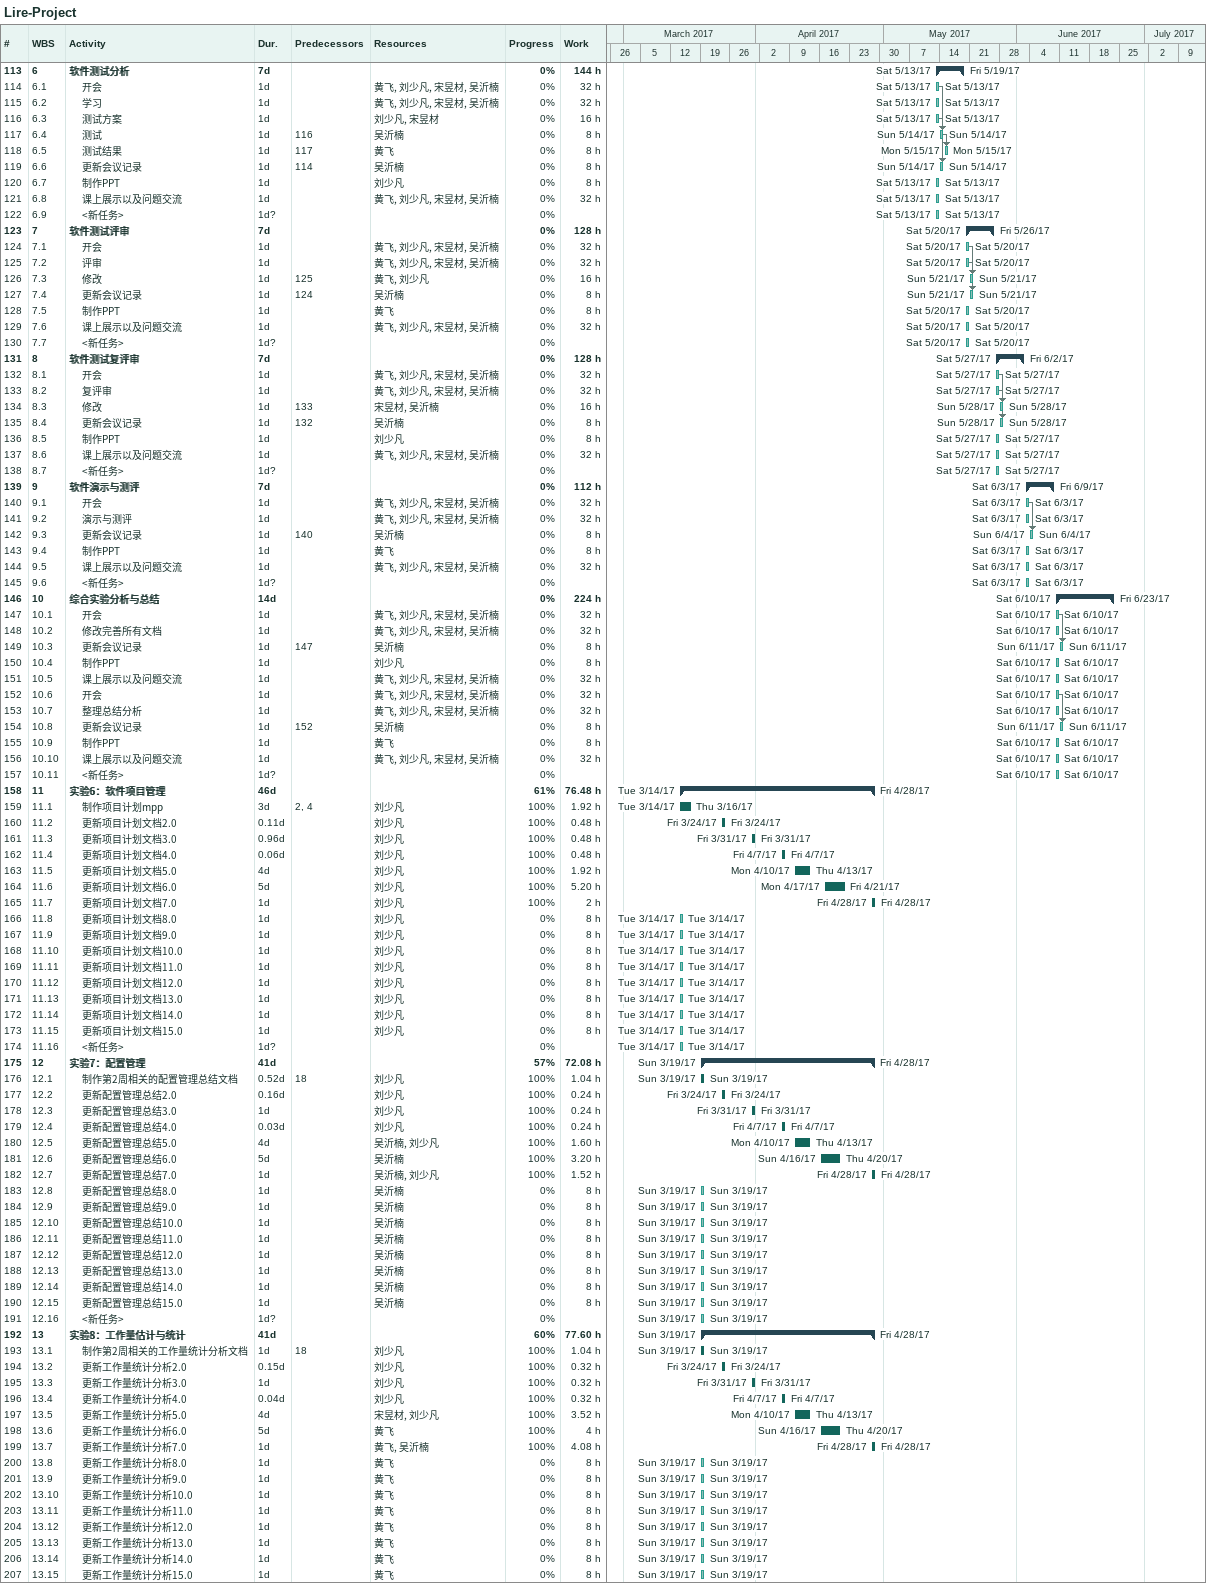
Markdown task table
Lire-Project

| ID | WBS | Task | Duration | Start | Finish | Predecessors | Resources | % complete | Work (h) |
|---|---|---|---|---|---|---|---|---|---|
| 113 | 6 | **软件测试分析** | 7d | 2017-05-13 | 2017-05-19 |  |  | 0 | 144 |
| 114 | 6.1 | 开会 | 1d | 2017-05-13 | 2017-05-13 |  | 黄飞, 刘少凡, 宋昱材, 吴沂楠 | 0 | 32 |
| 115 | 6.2 | 学习 | 1d | 2017-05-13 | 2017-05-13 |  | 黄飞, 刘少凡, 宋昱材, 吴沂楠 | 0 | 32 |
| 116 | 6.3 | 测试方案 | 1d | 2017-05-13 | 2017-05-13 |  | 刘少凡, 宋昱材 | 0 | 16 |
| 117 | 6.4 | 测试 | 1d | 2017-05-14 | 2017-05-14 | 116 | 吴沂楠 | 0 | 8 |
| 118 | 6.5 | 测试结果 | 1d | 2017-05-15 | 2017-05-15 | 117 | 黄飞 | 0 | 8 |
| 119 | 6.6 | 更新会议记录 | 1d | 2017-05-14 | 2017-05-14 | 114 | 吴沂楠 | 0 | 8 |
| 120 | 6.7 | 制作PPT | 1d | 2017-05-13 | 2017-05-13 |  | 刘少凡 | 0 | 8 |
| 121 | 6.8 | 课上展示以及问题交流 | 1d | 2017-05-13 | 2017-05-13 |  | 黄飞, 刘少凡, 宋昱材, 吴沂楠 | 0 | 32 |
| 122 | 6.9 | <新任务> | 1d? | 2017-05-13 | 2017-05-13 |  |  | 0 |  |
| 123 | 7 | **软件测试评审** | 7d | 2017-05-20 | 2017-05-26 |  |  | 0 | 128 |
| 124 | 7.1 | 开会 | 1d | 2017-05-20 | 2017-05-20 |  | 黄飞, 刘少凡, 宋昱材, 吴沂楠 | 0 | 32 |
| 125 | 7.2 | 评审 | 1d | 2017-05-20 | 2017-05-20 |  | 黄飞, 刘少凡, 宋昱材, 吴沂楠 | 0 | 32 |
| 126 | 7.3 | 修改 | 1d | 2017-05-21 | 2017-05-21 | 125 | 黄飞, 刘少凡 | 0 | 16 |
| 127 | 7.4 | 更新会议记录 | 1d | 2017-05-21 | 2017-05-21 | 124 | 吴沂楠 | 0 | 8 |
| 128 | 7.5 | 制作PPT | 1d | 2017-05-20 | 2017-05-20 |  | 黄飞 | 0 | 8 |
| 129 | 7.6 | 课上展示以及问题交流 | 1d | 2017-05-20 | 2017-05-20 |  | 黄飞, 刘少凡, 宋昱材, 吴沂楠 | 0 | 32 |
| 130 | 7.7 | <新任务> | 1d? | 2017-05-20 | 2017-05-20 |  |  | 0 |  |
| 131 | 8 | **软件测试复评审** | 7d | 2017-05-27 | 2017-06-02 |  |  | 0 | 128 |
| 132 | 8.1 | 开会 | 1d | 2017-05-27 | 2017-05-27 |  | 黄飞, 刘少凡, 宋昱材, 吴沂楠 | 0 | 32 |
| 133 | 8.2 | 复评审 | 1d | 2017-05-27 | 2017-05-27 |  | 黄飞, 刘少凡, 宋昱材, 吴沂楠 | 0 | 32 |
| 134 | 8.3 | 修改 | 1d | 2017-05-28 | 2017-05-28 | 133 | 宋昱材, 吴沂楠 | 0 | 16 |
| 135 | 8.4 | 更新会议记录 | 1d | 2017-05-28 | 2017-05-28 | 132 | 吴沂楠 | 0 | 8 |
| 136 | 8.5 | 制作PPT | 1d | 2017-05-27 | 2017-05-27 |  | 刘少凡 | 0 | 8 |
| 137 | 8.6 | 课上展示以及问题交流 | 1d | 2017-05-27 | 2017-05-27 |  | 黄飞, 刘少凡, 宋昱材, 吴沂楠 | 0 | 32 |
| 138 | 8.7 | <新任务> | 1d? | 2017-05-27 | 2017-05-27 |  |  | 0 |  |
| 139 | 9 | **软件演示与测评** | 7d | 2017-06-03 | 2017-06-09 |  |  | 0 | 112 |
| 140 | 9.1 | 开会 | 1d | 2017-06-03 | 2017-06-03 |  | 黄飞, 刘少凡, 宋昱材, 吴沂楠 | 0 | 32 |
| 141 | 9.2 | 演示与测评 | 1d | 2017-06-03 | 2017-06-03 |  | 黄飞, 刘少凡, 宋昱材, 吴沂楠 | 0 | 32 |
| 142 | 9.3 | 更新会议记录 | 1d | 2017-06-04 | 2017-06-04 | 140 | 吴沂楠 | 0 | 8 |
| 143 | 9.4 | 制作PPT | 1d | 2017-06-03 | 2017-06-03 |  | 黄飞 | 0 | 8 |
| 144 | 9.5 | 课上展示以及问题交流 | 1d | 2017-06-03 | 2017-06-03 |  | 黄飞, 刘少凡, 宋昱材, 吴沂楠 | 0 | 32 |
| 145 | 9.6 | <新任务> | 1d? | 2017-06-03 | 2017-06-03 |  |  | 0 |  |
| 146 | 10 | **综合实验分析与总结** | 14d | 2017-06-10 | 2017-06-23 |  |  | 0 | 224 |
| 147 | 10.1 | 开会 | 1d | 2017-06-10 | 2017-06-10 |  | 黄飞, 刘少凡, 宋昱材, 吴沂楠 | 0 | 32 |
| 148 | 10.2 | 修改完善所有文档 | 1d | 2017-06-10 | 2017-06-10 |  | 黄飞, 刘少凡, 宋昱材, 吴沂楠 | 0 | 32 |
| 149 | 10.3 | 更新会议记录 | 1d | 2017-06-11 | 2017-06-11 | 147 | 吴沂楠 | 0 | 8 |
| 150 | 10.4 | 制作PPT | 1d | 2017-06-10 | 2017-06-10 |  | 刘少凡 | 0 | 8 |
| 151 | 10.5 | 课上展示以及问题交流 | 1d | 2017-06-10 | 2017-06-10 |  | 黄飞, 刘少凡, 宋昱材, 吴沂楠 | 0 | 32 |
| 152 | 10.6 | 开会 | 1d | 2017-06-10 | 2017-06-10 |  | 黄飞, 刘少凡, 宋昱材, 吴沂楠 | 0 | 32 |
| 153 | 10.7 | 整理总结分析 | 1d | 2017-06-10 | 2017-06-10 |  | 黄飞, 刘少凡, 宋昱材, 吴沂楠 | 0 | 32 |
| 154 | 10.8 | 更新会议记录 | 1d | 2017-06-11 | 2017-06-11 | 152 | 吴沂楠 | 0 | 8 |
| 155 | 10.9 | 制作PPT | 1d | 2017-06-10 | 2017-06-10 |  | 黄飞 | 0 | 8 |
| 156 | 10.10 | 课上展示以及问题交流 | 1d | 2017-06-10 | 2017-06-10 |  | 黄飞, 刘少凡, 宋昱材, 吴沂楠 | 0 | 32 |
| 157 | 10.11 | <新任务> | 1d? | 2017-06-10 | 2017-06-10 |  |  | 0 |  |
| 158 | 11 | **实验6：软件项目管理** | 46d | 2017-03-14 | 2017-04-28 |  |  | 61 | 76.48 |
| 159 | 11.1 | 制作项目计划mpp | 3d | 2017-03-14 | 2017-03-16 | 2, 4 | 刘少凡 | 100 | 1.92 |
| 160 | 11.2 | 更新项目计划文档2.0 | 0.11d | 2017-03-24 | 2017-03-24 |  | 刘少凡 | 100 | 0.48 |
| 161 | 11.3 | 更新项目计划文档3.0 | 0.96d | 2017-03-31 | 2017-03-31 |  | 刘少凡 | 100 | 0.48 |
| 162 | 11.4 | 更新项目计划文档4.0 | 0.06d | 2017-04-07 | 2017-04-07 |  | 刘少凡 | 100 | 0.48 |
| 163 | 11.5 | 更新项目计划文档5.0 | 4d | 2017-04-10 | 2017-04-13 |  | 刘少凡 | 100 | 1.92 |
| 164 | 11.6 | 更新项目计划文档6.0 | 5d | 2017-04-17 | 2017-04-21 |  | 刘少凡 | 100 | 5.20 |
| 165 | 11.7 | 更新项目计划文档7.0 | 1d | 2017-04-28 | 2017-04-28 |  | 刘少凡 | 100 | 2 |
| 166 | 11.8 | 更新项目计划文档8.0 | 1d | 2017-03-14 | 2017-03-14 |  | 刘少凡 | 0 | 8 |
| 167 | 11.9 | 更新项目计划文档9.0 | 1d | 2017-03-14 | 2017-03-14 |  | 刘少凡 | 0 | 8 |
| 168 | 11.10 | 更新项目计划文档10.0 | 1d | 2017-03-14 | 2017-03-14 |  | 刘少凡 | 0 | 8 |
| 169 | 11.11 | 更新项目计划文档11.0 | 1d | 2017-03-14 | 2017-03-14 |  | 刘少凡 | 0 | 8 |
| 170 | 11.12 | 更新项目计划文档12.0 | 1d | 2017-03-14 | 2017-03-14 |  | 刘少凡 | 0 | 8 |
| 171 | 11.13 | 更新项目计划文档13.0 | 1d | 2017-03-14 | 2017-03-14 |  | 刘少凡 | 0 | 8 |
| 172 | 11.14 | 更新项目计划文档14.0 | 1d | 2017-03-14 | 2017-03-14 |  | 刘少凡 | 0 | 8 |
| 173 | 11.15 | 更新项目计划文档15.0 | 1d | 2017-03-14 | 2017-03-14 |  | 刘少凡 | 0 | 8 |
| 174 | 11.16 | <新任务> | 1d? | 2017-03-14 | 2017-03-14 |  |  | 0 |  |
| 175 | 12 | **实验7：配置管理** | 41d | 2017-03-19 | 2017-04-28 |  |  | 57 | 72.08 |
| 176 | 12.1 | 制作第2周相关的配置管理总结文档 | 0.52d | 2017-03-19 | 2017-03-19 | 18 | 刘少凡 | 100 | 1.04 |
| 177 | 12.2 | 更新配置管理总结2.0 | 0.16d | 2017-03-24 | 2017-03-24 |  | 刘少凡 | 100 | 0.24 |
| 178 | 12.3 | 更新配置管理总结3.0 | 1d | 2017-03-31 | 2017-03-31 |  | 刘少凡 | 100 | 0.24 |
| 179 | 12.4 | 更新配置管理总结4.0 | 0.03d | 2017-04-07 | 2017-04-07 |  | 刘少凡 | 100 | 0.24 |
| 180 | 12.5 | 更新配置管理总结5.0 | 4d | 2017-04-10 | 2017-04-13 |  | 吴沂楠, 刘少凡 | 100 | 1.60 |
| 181 | 12.6 | 更新配置管理总结6.0 | 5d | 2017-04-16 | 2017-04-20 |  | 吴沂楠 | 100 | 3.20 |
| 182 | 12.7 | 更新配置管理总结7.0 | 1d | 2017-04-28 | 2017-04-28 |  | 吴沂楠, 刘少凡 | 100 | 1.52 |
| 183 | 12.8 | 更新配置管理总结8.0 | 1d | 2017-03-19 | 2017-03-19 |  | 吴沂楠 | 0 | 8 |
| 184 | 12.9 | 更新配置管理总结9.0 | 1d | 2017-03-19 | 2017-03-19 |  | 吴沂楠 | 0 | 8 |
| 185 | 12.10 | 更新配置管理总结10.0 | 1d | 2017-03-19 | 2017-03-19 |  | 吴沂楠 | 0 | 8 |
| 186 | 12.11 | 更新配置管理总结11.0 | 1d | 2017-03-19 | 2017-03-19 |  | 吴沂楠 | 0 | 8 |
| 187 | 12.12 | 更新配置管理总结12.0 | 1d | 2017-03-19 | 2017-03-19 |  | 吴沂楠 | 0 | 8 |
| 188 | 12.13 | 更新配置管理总结13.0 | 1d | 2017-03-19 | 2017-03-19 |  | 吴沂楠 | 0 | 8 |
| 189 | 12.14 | 更新配置管理总结14.0 | 1d | 2017-03-19 | 2017-03-19 |  | 吴沂楠 | 0 | 8 |
| 190 | 12.15 | 更新配置管理总结15.0 | 1d | 2017-03-19 | 2017-03-19 |  | 吴沂楠 | 0 | 8 |
| 191 | 12.16 | <新任务> | 1d? | 2017-03-19 | 2017-03-19 |  |  | 0 |  |
| 192 | 13 | **实验8：工作量估计与统计** | 41d | 2017-03-19 | 2017-04-28 |  |  | 60 | 77.60 |
| 193 | 13.1 | 制作第2周相关的工作量统计分析文档 | 1d | 2017-03-19 | 2017-03-19 | 18 | 刘少凡 | 100 | 1.04 |
| 194 | 13.2 | 更新工作量统计分析2.0 | 0.15d | 2017-03-24 | 2017-03-24 |  | 刘少凡 | 100 | 0.32 |
| 195 | 13.3 | 更新工作量统计分析3.0 | 1d | 2017-03-31 | 2017-03-31 |  | 刘少凡 | 100 | 0.32 |
| 196 | 13.4 | 更新工作量统计分析4.0 | 0.04d | 2017-04-07 | 2017-04-07 |  | 刘少凡 | 100 | 0.32 |
| 197 | 13.5 | 更新工作量统计分析5.0 | 4d | 2017-04-10 | 2017-04-13 |  | 宋昱材, 刘少凡 | 100 | 3.52 |
| 198 | 13.6 | 更新工作量统计分析6.0 | 5d | 2017-04-16 | 2017-04-20 |  | 黄飞 | 100 | 4 |
| 199 | 13.7 | 更新工作量统计分析7.0 | 1d | 2017-04-28 | 2017-04-28 |  | 黄飞, 吴沂楠 | 100 | 4.08 |
| 200 | 13.8 | 更新工作量统计分析8.0 | 1d | 2017-03-19 | 2017-03-19 |  | 黄飞 | 0 | 8 |
| 201 | 13.9 | 更新工作量统计分析9.0 | 1d | 2017-03-19 | 2017-03-19 |  | 黄飞 | 0 | 8 |
| 202 | 13.10 | 更新工作量统计分析10.0 | 1d | 2017-03-19 | 2017-03-19 |  | 黄飞 | 0 | 8 |
| 203 | 13.11 | 更新工作量统计分析11.0 | 1d | 2017-03-19 | 2017-03-19 |  | 黄飞 | 0 | 8 |
| 204 | 13.12 | 更新工作量统计分析12.0 | 1d | 2017-03-19 | 2017-03-19 |  | 黄飞 | 0 | 8 |
| 205 | 13.13 | 更新工作量统计分析13.0 | 1d | 2017-03-19 | 2017-03-19 |  | 黄飞 | 0 | 8 |
| 206 | 13.14 | 更新工作量统计分析14.0 | 1d | 2017-03-19 | 2017-03-19 |  | 黄飞 | 0 | 8 |
| 207 | 13.15 | 更新工作量统计分析15.0 | 1d | 2017-03-19 | 2017-03-19 |  | 黄飞 | 0 | 8 |
